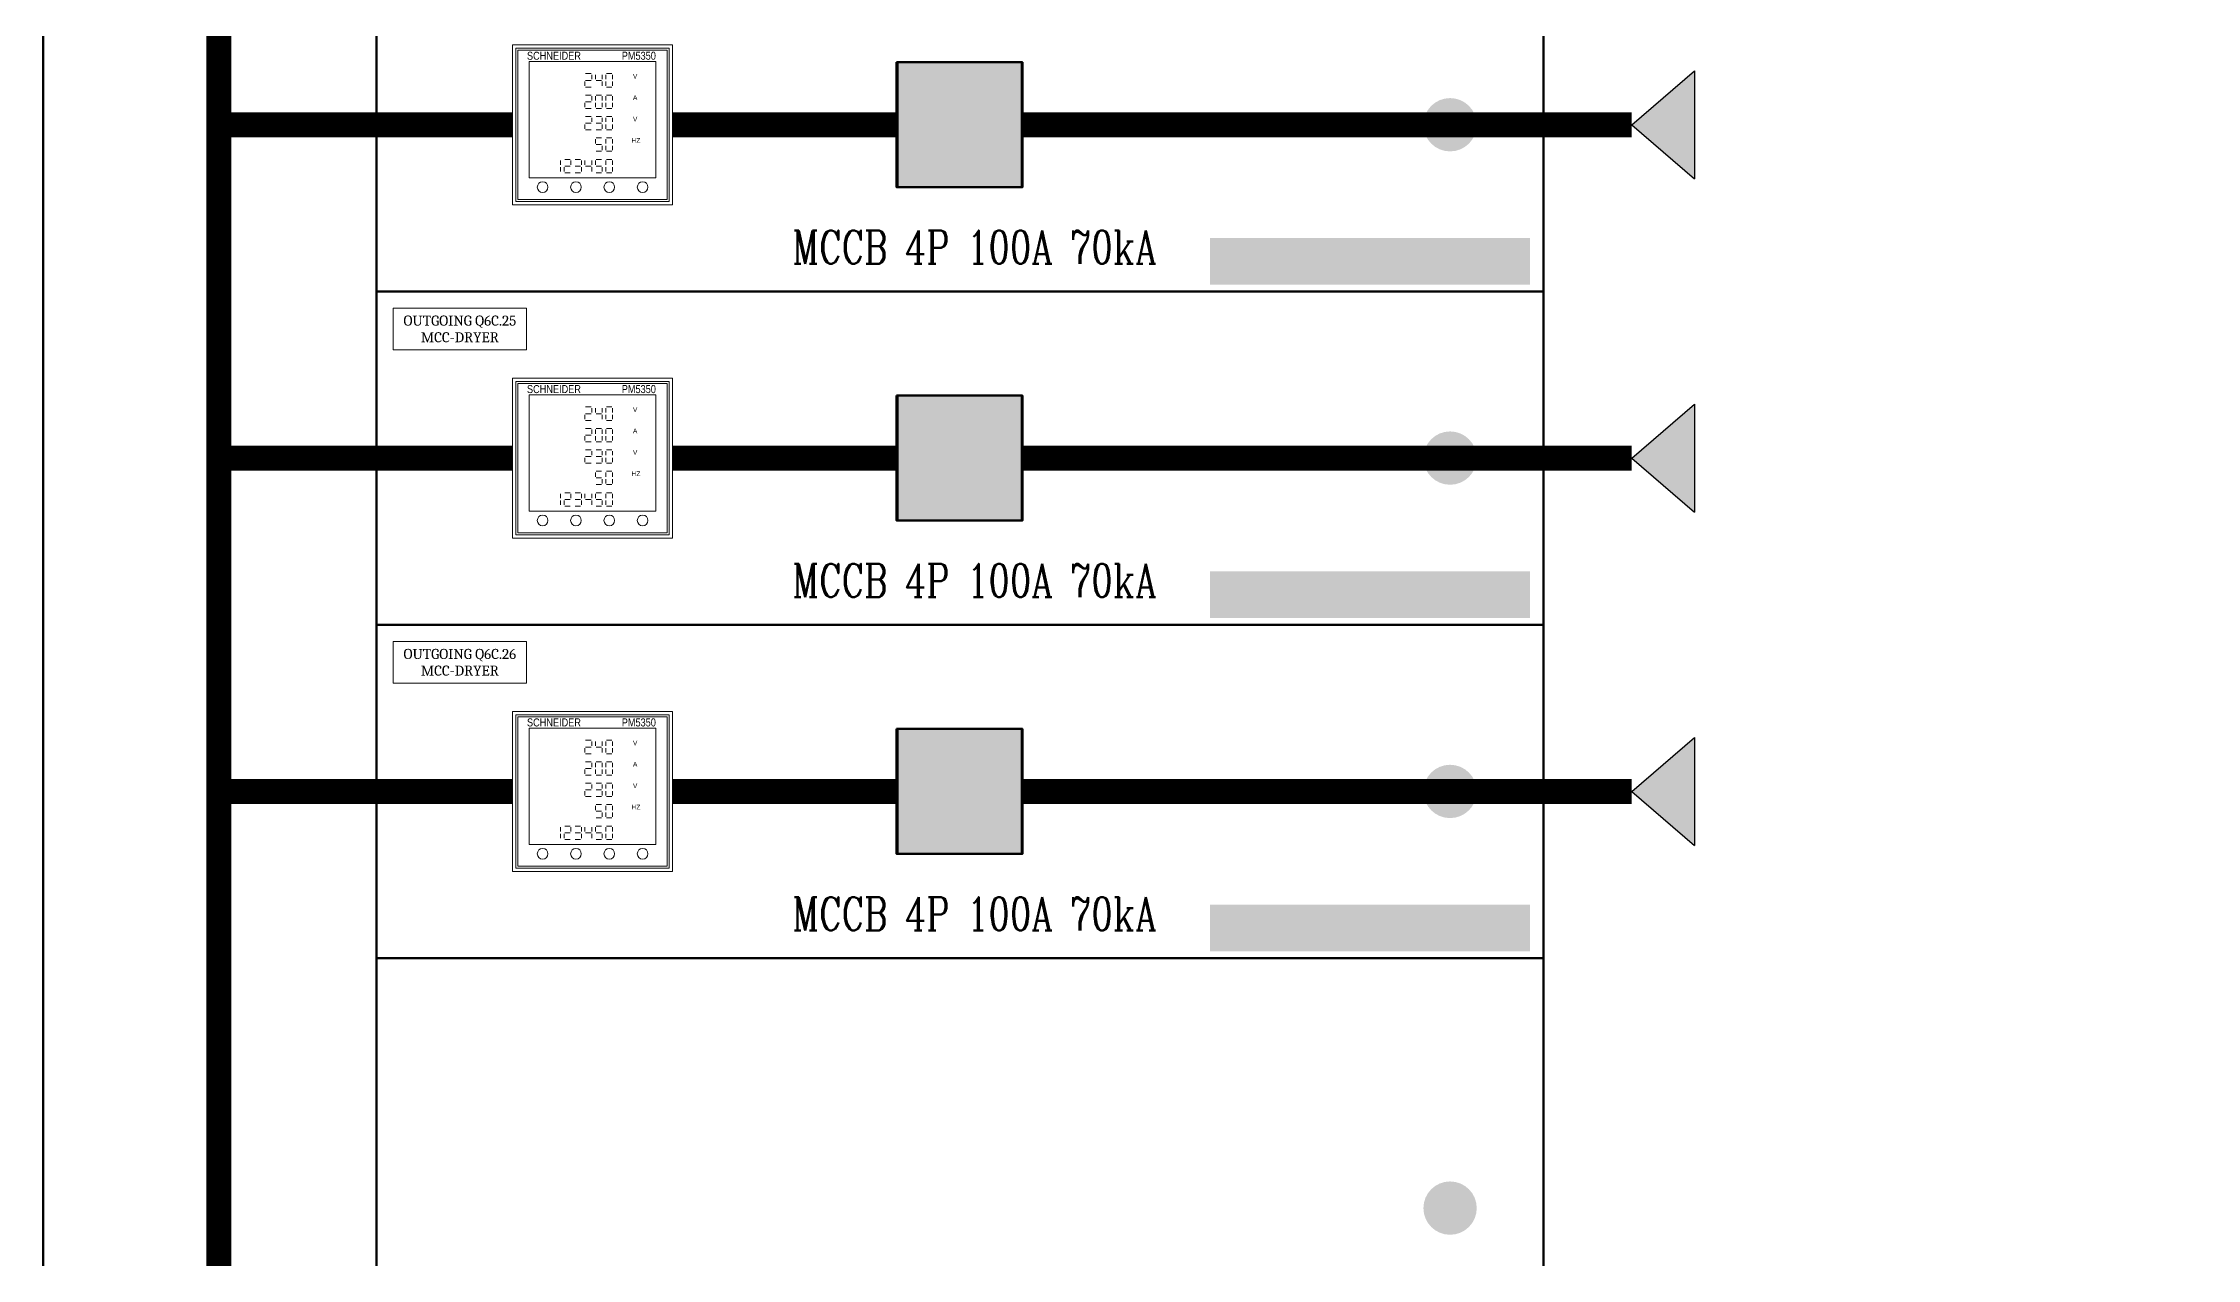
# Model space of a CAD drawing. Header units: millimetres. Extents: x -116965 to 323937, y 291661 to 566926.
# Drawn here: x -48032 to -46740, y 317258 to 317988 of the extents above; entities that cross this region are included whole.
import ezdxf
from ezdxf.enums import TextEntityAlignment as Align

# ---------------------------------------------------------------- set-up
doc = ezdxf.new("R2010")
doc.units = ezdxf.units.MM
doc.layers.get('0').update_dxf_attribs({"lineweight": 18})
doc.layers.add('BASE', color=7, linetype='Continuous', lineweight=15)
doc.layers.add('hw_Text', color=7, linetype='Continuous', lineweight=13)
doc.layers.add('C00-00-00', color=7, linetype='Continuous')
doc.layers.add('C32-AD-3C', color=7, linetype='Continuous', true_color=0x32ad3c)
doc.layers.add('C49-50-57', color=7, linetype='Continuous', true_color=0x495057)
doc.styles.add('hw_Block', font='complex.shx', dxfattribs={"width": 0.75})
doc.styles.add('hw_Block.', font='Cambria.ttf')
doc.styles.add('VnArial', font='')
doc.styles.get('VnArial').set_extended_font_data('.VnArial NarrowH')

# ---------------------------------------------------------------- blocks, each defined once
blk = doc.blocks.new('1232')
at = {"color": 7, "linetype": 'Continuous', "lineweight": 13}
for p, q in [((43.8, 78.7), (47.1, 78.7)), ((47.5, 77.9), (47.5, 75.4)), ((49.7, 77.9), (49.7, 75.4)), ((53.7, 77.9), (53.7, 75.4)), ((55.9, 77.9), (55.9, 75.4)), ((56.3, 78.7), (59.5, 78.7)), ((59.9, 77.9), (59.9, 75.4)), ((43.4, 71.4), (43.4, 73.9)), ((43.8, 74.6), (47.1, 74.6)), ((43.8, 70.6), (47.1, 70.6)), ((43.8, 65.8), (47.1, 65.8)), ((47.5, 65.1), (47.5, 62.5)), ((49.7, 65.1), (49.7, 62.5)), ((50.1, 74.6), (53.3, 74.6)), ((50.1, 65.8), (53.3, 65.8)), ((53.7, 71.4), (53.7, 73.9)), ((53.7, 65.1), (53.7, 62.5)), ((55.9, 71.4), (55.9, 73.9)), ((55.9, 65.1), (55.9, 62.5)), ((56.3, 70.6), (59.5, 70.6)), ((56.3, 65.8), (59.5, 65.8)), ((59.9, 71.4), (59.9, 73.9)), ((59.9, 65.1), (59.9, 62.5)), ((43.4, 58.5), (43.4, 61.1)), ((43.8, 61.8), (47.1, 61.8)), ((43.8, 57.8), (47.1, 57.8)), ((43.8, 53), (47.1, 53)), ((47.5, 52.2), (47.5, 49.7)), ((49.7, 58.5), (49.7, 61.1)), ((50.1, 57.8), (53.3, 57.8)), ((50.1, 53), (53.3, 53)), ((53.7, 58.5), (53.7, 61.1)), ((53.7, 52.2), (53.7, 49.7)), ((55.9, 58.5), (55.9, 61.1)), ((55.9, 52.2), (55.9, 49.7)), ((56.3, 57.8), (59.5, 57.8)), ((56.3, 53), (59.5, 53)), ((59.9, 58.5), (59.9, 61.1)), ((59.9, 52.2), (59.9, 49.7)), ((43.4, 45.6), (43.4, 48.2)), ((43.8, 48.9), (47.1, 48.9)), ((43.8, 44.9), (47.1, 44.9)), ((49.7, 39.4), (49.7, 36.8)), ((50.1, 48.9), (53.3, 48.9)), ((50.1, 44.9), (53.3, 44.9)), ((50.1, 40.1), (53.3, 40.1)), ((53.7, 45.6), (53.7, 48.2)), ((55.9, 45.6), (55.9, 48.2)), ((55.9, 39.4), (55.9, 36.8)), ((56.3, 44.9), (59.5, 44.9)), ((56.3, 40.1), (59.5, 40.1)), ((59.9, 45.6), (59.9, 48.2)), ((59.9, 39.4), (59.9, 36.8)), ((28.8, 26.5), (28.8, 23.9)), ((31.4, 27.2), (34.6, 27.2)), ((35, 26.5), (35, 23.9)), ((37.6, 27.2), (40.8, 27.2)), ((41.3, 26.5), (41.3, 23.9)), ((43.4, 26.5), (43.4, 23.9)), ((47.5, 26.5), (47.5, 23.9)), ((49.7, 26.5), (49.7, 23.9)), ((50.1, 36.1), (53.3, 36.1)), ((50.1, 32.1), (53.3, 32.1)), ((50.1, 27.2), (53.3, 27.2)), ((53.7, 32.8), (53.7, 35.4)), ((55.9, 32.8), (55.9, 35.4)), ((55.9, 26.5), (55.9, 23.9)), ((56.3, 32.1), (59.5, 32.1)), ((56.3, 27.2), (59.5, 27.2)), ((59.9, 32.8), (59.9, 35.4)), ((59.9, 26.5), (59.9, 23.9)), ((28.8, 19.9), (28.8, 22.5)), ((31, 19.9), (31, 22.5)), ((31.4, 23.2), (34.6, 23.2)), ((31.4, 19.2), (34.6, 19.2)), ((37.6, 23.2), (40.8, 23.2)), ((37.6, 19.2), (40.8, 19.2)), ((41.3, 19.9), (41.3, 22.5)), ((43.8, 23.2), (47.1, 23.2)), ((47.5, 19.9), (47.5, 22.5)), ((50.1, 23.2), (53.3, 23.2)), ((50.1, 19.2), (53.3, 19.2)), ((53.7, 19.9), (53.7, 22.5)), ((55.9, 19.9), (55.9, 22.5)), ((56.3, 19.2), (59.5, 19.2)), ((59.9, 19.9), (59.9, 22.5))]:
    blk.add_line(p, q, dxfattribs=at)
at = {"layer": 'BASE', "lineweight": 13}
for points in [[(96, 0), (0, 0), (0, 96), (96, 96)], [(3.2, 3.2), (92.8, 3.2), (92.8, 92.8), (3.2, 92.8)], [(10, 16.1), (86, 16.1), (86, 86), (10, 86)]]:
    blk.add_lwpolyline(points, close=True, dxfattribs=at)
at = {"layer": 'BASE', "color": 3, "lineweight": 13}
blk.add_lwpolyline([(2, 2), (94, 2), (94, 94), (2, 94)], close=True, dxfattribs=at)
at = {"layer": 'BASE', "lineweight": 13}
for centre in [(18, 10.6), (38, 10.6), (58, 10.6), (78, 10.6)]:
    blk.add_circle(centre, 3.2, dxfattribs=at)
at = {"layer": 'hw_Text', "lineweight": 13, "style": 'VnArial'}
for s, height, p in [('Schneider', 4.8, (24.8, 89.4)), ('V', 2.88, (73.5, 77.1)), ('A', 2.88, (73.5, 64.3)), ('V', 2.88, (73.5, 51.4)), ('Hz', 2.88, (74, 38.6))]:
    blk.add_text(s, height=height, rotation=360, dxfattribs=at).set_placement(p, align=Align.MIDDLE_CENTER)
at = {"layer": 'hw_Text', "color": 1, "lineweight": 13, "style": 'VnArial'}
blk.add_text('PM5350', height=4.8, rotation=360, dxfattribs=at).set_placement((75.7, 89.4), align=Align.MIDDLE_CENTER)
blk = doc.blocks.new('Load Outgoingx')
at = {"color": 0, "lineweight": 5, "ltscale": 0.7}
blk.add_lwpolyline([(10, -10), (10, -35), (90, -35), (90, -10)], close=True, dxfattribs=at)
at = {"color": 0, "lineweight": 5, "style": 'hw_Block.'}
for tag, p in [('LINE2', (50, -27.5)), ('LINE1', (50, -17.5))]:
    blk.add_attdef(tag, text='', height=6, dxfattribs=at).set_placement(p, align=Align.MIDDLE_CENTER)

msp = doc.modelspace()

# ---------------------------------------------------------------- hatches: boundary and pattern name
at = {"lineweight": -3, "ltscale": 5}
h = msp.add_hatch(color=1, dxfattribs=at)
h.dxf.hatch_style = 1
h.paths.add_polyline_path([(-47041.493009, 317906.180324), (-47041.493009, 317970.929007), (-47079.05941, 317938.554665)])
h = msp.add_hatch(color=1, dxfattribs=at)
h.dxf.hatch_style = 1
h.paths.add_polyline_path([(-47041.493009, 317706.208243), (-47041.493009, 317770.956926), (-47079.05941, 317738.582585)])
h = msp.add_hatch(color=1, dxfattribs=at)
h.dxf.hatch_style = 1
h.paths.add_polyline_path([(-47041.493009, 317506.236158), (-47041.493009, 317570.984842), (-47079.05941, 317538.6105)])
at = {"layer": 'C00-00-00'}
h = msp.add_hatch(color=256, dxfattribs=at)
edge = h.paths.add_edge_path()
edge.add_arc((-47482.457164, 317938.554667), 27.496163, 0, 360)
h = msp.add_hatch(color=256, dxfattribs=at)
edge = h.paths.add_edge_path()
edge.add_arc((-47482.457164, 317938.554667), 27.496163, 0, 360)
h = msp.add_hatch(color=256, dxfattribs=at)
h.dxf.hatch_style = 2
h.paths.add_polyline_path([(-47514.952626, 317946.05362), (-47449.961702, 317946.05362), (-47449.961702, 317931.055714), (-47514.952626, 317931.055714)])
h = msp.add_hatch(color=256, dxfattribs=at)
edge = h.paths.add_edge_path()
edge.add_arc((-47188.015302, 317938.554667), 15.997765, 0, 360)
h = msp.add_hatch(color=256, dxfattribs=at)
h.dxf.hatch_style = 2
h.paths.add_polyline_path([(-47331.995202, 317870.564158), (-47140.022002, 317870.564158), (-47140.022002, 317842.568067), (-47331.995202, 317842.568067)])
h = msp.add_hatch(color=256, dxfattribs=at)
edge = h.paths.add_edge_path()
edge.add_arc((-47482.457164, 317738.582586), 27.496163, 0, 360)
h = msp.add_hatch(color=256, dxfattribs=at)
edge = h.paths.add_edge_path()
edge.add_arc((-47482.457164, 317738.582586), 27.496163, 0, 360)
h = msp.add_hatch(color=256, dxfattribs=at)
edge = h.paths.add_edge_path()
edge.add_arc((-47188.015302, 317738.582583), 15.997765, 0, 360)
h = msp.add_hatch(color=256, dxfattribs=at)
h.dxf.hatch_style = 2
h.paths.add_polyline_path([(-47514.952626, 317746.08154), (-47449.961702, 317746.08154), (-47449.961702, 317731.083633), (-47514.952626, 317731.083633)])
h = msp.add_hatch(color=256, dxfattribs=at)
h.dxf.hatch_style = 2
h.paths.add_polyline_path([(-47331.995202, 317670.592077), (-47140.022002, 317670.592077), (-47140.022002, 317642.595983), (-47331.995202, 317642.595983)])
h = msp.add_hatch(color=256, dxfattribs=at)
edge = h.paths.add_edge_path()
edge.add_arc((-47482.457164, 317538.610502), 27.496163, 0, 360)
h = msp.add_hatch(color=256, dxfattribs=at)
edge = h.paths.add_edge_path()
edge.add_arc((-47482.457164, 317538.610502), 27.496163, 0, 360)
h = msp.add_hatch(color=256, dxfattribs=at)
h.dxf.hatch_style = 2
h.paths.add_polyline_path([(-47514.952626, 317546.109455), (-47449.961702, 317546.109455), (-47449.961702, 317531.111549), (-47514.952626, 317531.111549)])
h = msp.add_hatch(color=256, dxfattribs=at)
edge = h.paths.add_edge_path()
edge.add_arc((-47188.015302, 317538.610502), 15.997765, 0, 360)
h = msp.add_hatch(color=256, dxfattribs=at)
h.dxf.hatch_style = 2
h.paths.add_polyline_path([(-47331.995202, 317470.619992), (-47140.022002, 317470.619992), (-47140.022002, 317442.623902), (-47331.995202, 317442.623902)])
h = msp.add_hatch(color=256, dxfattribs=at)
edge = h.paths.add_edge_path()
edge.add_arc((-47188.015302, 317288.645395), 15.997765, 0, 360)
at = {"layer": 'C32-AD-3C'}
h = msp.add_hatch(color=256, dxfattribs=at)
h.dxf.hatch_style = 2
h.paths.add_polyline_path([(-47504.954023, 317926.056411), (-47489.956117, 317926.056411), (-47489.956117, 317901.059902), (-47504.954023, 317901.059902)])
h = msp.add_hatch(color=256, dxfattribs=at)
h.dxf.hatch_style = 2
h.paths.add_polyline_path([(-47504.954023, 317926.056411), (-47489.956117, 317926.056411), (-47489.956117, 317901.059902), (-47504.954023, 317901.059902)])
h = msp.add_hatch(color=256, dxfattribs=at)
h.dxf.hatch_style = 2
h.paths.add_polyline_path([(-47504.954023, 317726.08433), (-47489.956117, 317726.08433), (-47489.956117, 317701.087821), (-47504.954023, 317701.087821)])
h = msp.add_hatch(color=256, dxfattribs=at)
h.dxf.hatch_style = 2
h.paths.add_polyline_path([(-47504.954023, 317726.08433), (-47489.956117, 317726.08433), (-47489.956117, 317701.087821), (-47504.954023, 317701.087821)])
h = msp.add_hatch(color=256, dxfattribs=at)
h.dxf.hatch_style = 2
h.paths.add_polyline_path([(-47504.954023, 317526.112245), (-47489.956117, 317526.112245), (-47489.956117, 317501.115736), (-47504.954023, 317501.115736)])
h = msp.add_hatch(color=256, dxfattribs=at)
h.dxf.hatch_style = 2
h.paths.add_polyline_path([(-47504.954023, 317526.112245), (-47489.956117, 317526.112245), (-47489.956117, 317501.115736), (-47504.954023, 317501.115736)])
at = {"layer": 'C49-50-57'}
h = msp.add_hatch(color=256, dxfattribs=at)
h.dxf.hatch_style = 2
h.paths.add_polyline_path([(-47519.951929, 317976.049433), (-47444.962398, 317976.049433), (-47444.962398, 317901.059902), (-47519.951929, 317901.059902)])
h = msp.add_hatch(color=256, dxfattribs=at)
h.dxf.hatch_style = 2
h.paths.add_polyline_path([(-47519.951929, 317976.049433), (-47444.962398, 317976.049433), (-47444.962398, 317901.059902), (-47519.951929, 317901.059902)])
h = msp.add_hatch(color=256, dxfattribs=at)
h.dxf.hatch_style = 2
h.paths.add_polyline_path([(-47519.951929, 317776.077352), (-47444.962398, 317776.077352), (-47444.962398, 317701.087821), (-47519.951929, 317701.087821)])
h = msp.add_hatch(color=256, dxfattribs=at)
h.dxf.hatch_style = 2
h.paths.add_polyline_path([(-47519.951929, 317776.077352), (-47444.962398, 317776.077352), (-47444.962398, 317701.087821), (-47519.951929, 317701.087821)])
h = msp.add_hatch(color=256, dxfattribs=at)
h.dxf.hatch_style = 2
h.paths.add_polyline_path([(-47519.951929, 317576.105268), (-47444.962398, 317576.105268), (-47444.962398, 317501.115736), (-47519.951929, 317501.115736)])
h = msp.add_hatch(color=256, dxfattribs=at)
h.dxf.hatch_style = 2
h.paths.add_polyline_path([(-47519.951929, 317576.105268), (-47444.962398, 317576.105268), (-47444.962398, 317501.115736), (-47519.951929, 317501.115736)])

# ---------------------------------------------------------------- linework, layer by layer
at = {"lineweight": -3, "ltscale": 5}
for p, q in [((-47079.05941, 317938.554665), (-47041.493009, 317970.929007)), ((-47041.493009, 317970.929007), (-47041.493009, 317906.180324)), ((-47079.05941, 317938.554665), (-47041.493009, 317906.180324)), ((-47079.05941, 317738.582585), (-47041.493009, 317770.956926)), ((-47041.493009, 317770.956926), (-47041.493009, 317706.208243)), ((-47079.05941, 317738.582585), (-47041.493009, 317706.208243)), ((-47079.05941, 317538.6105), (-47041.493009, 317570.984842)), ((-47041.493009, 317570.984842), (-47041.493009, 317506.236158)), ((-47079.05941, 317538.6105), (-47041.493009, 317506.236158))]:
    msp.add_line(p, q, dxfattribs=at)
at = {"color": 1, "lineweight": -3, "ltscale": 5, "const_width": 15}
for points in [[(-47926.564734, 316738.722167), (-47926.564734, 318638.456958)], [(-47750.286854, 317938.554667), (-47926.564734, 317938.554667)], [(-47519.951929, 317938.554667), (-47654.286854, 317938.554667)], [(-47444.962398, 317938.554667), (-47305.565113, 317938.554667)], [(-47444.962398, 317938.554665), (-47079.05941, 317938.554665)], [(-47750.286854, 317738.582586), (-47926.564734, 317738.582586)], [(-47519.951929, 317738.582586), (-47654.286854, 317738.582586)], [(-47444.962398, 317738.582586), (-47305.565113, 317738.582586)], [(-47444.962398, 317738.582585), (-47079.05941, 317738.582585)], [(-47750.286854, 317538.610502), (-47926.564734, 317538.610502)], [(-47519.951929, 317538.610502), (-47654.286854, 317538.610502)], [(-47444.962398, 317538.610502), (-47305.565113, 317538.610502)], [(-47444.962398, 317538.6105), (-47079.05941, 317538.6105)]]:
    msp.add_lwpolyline(points, dxfattribs=at)
at = {"layer": 'C00-00-00', "lineweight": 211}
msp.add_lwpolyline([(-47831.925407, 318738.443002), (-47132.023117, 318738.443002), (-47132.023117, 316538.750083), (-47831.925407, 316538.750083)], close=True, dxfattribs=at)
at = {"layer": 'C00-00-00', "lineweight": 100}
for points in [[(-48031.897492, 318638.456958), (-47831.925407, 318638.456958), (-47831.925407, 316638.736127), (-48031.897492, 316638.736127)], [(-47132.023117, 318638.456958), (-46732.078952, 318638.456958), (-46732.078952, 316638.736127), (-47132.023117, 316638.736127)], [(-47831.925407, 318038.540708), (-47132.023117, 318038.540708), (-47132.023117, 317838.568627), (-47831.925407, 317838.568627)], [(-47831.925407, 317838.568627), (-47132.023117, 317838.568627), (-47132.023117, 317638.596542), (-47831.925407, 317638.596542)], [(-47831.925407, 317638.596542), (-47132.023117, 317638.596542), (-47132.023117, 317438.624458), (-47831.925407, 317438.624458)], [(-47831.925407, 317438.624458), (-47132.023117, 317438.624458), (-47132.023117, 317138.666333), (-47831.925407, 317138.666333)]]:
    msp.add_lwpolyline(points, close=True, dxfattribs=at)
at = {"layer": 'C00-00-00', "lineweight": 50}
for points in [[(-47519.951929, 317976.049433), (-47444.962398, 317976.049433), (-47444.962398, 317901.059902), (-47519.951929, 317901.059902)], [(-47519.469028, 317976.049433), (-47444.479497, 317976.049433), (-47444.479497, 317901.059902), (-47519.469028, 317901.059902)], [(-47519.951929, 317776.077352), (-47444.962398, 317776.077352), (-47444.962398, 317701.087821), (-47519.951929, 317701.087821)], [(-47519.469028, 317776.077352), (-47444.479497, 317776.077352), (-47444.479497, 317701.087821), (-47519.469028, 317701.087821)], [(-47519.951929, 317576.105268), (-47444.962398, 317576.105268), (-47444.962398, 317501.115736), (-47519.951929, 317501.115736)], [(-47519.469028, 317576.105269), (-47444.479497, 317576.105269), (-47444.479497, 317501.115738), (-47519.469028, 317501.115738)]]:
    msp.add_lwpolyline(points, close=True, dxfattribs=at)

# ---------------------------------------------------------------- block references
for p in [(-47750.286854, 317890.554667), (-47750.286854, 317690.582586), (-47750.286854, 317490.610502)]:
    msp.add_blockref('1232', p)
at = {"lineweight": -3}
for p, values in [((-47831.925407, 317838.568627), {'LINE2': 'MCC-DRYER', 'LINE1': 'OUTGOING Q6C.25'}), ((-47831.925407, 317638.596542), {'LINE2': 'MCC-DRYER', 'LINE1': 'OUTGOING Q6C.26'})]:
    msp.add_blockref('Load Outgoingx', p, dxfattribs=at).add_auto_attribs(values)

# ---------------------------------------------------------------- texts
at = {"color": 2, "char_height": 20, "attachment_point": 5, "style": 'hw_Block'}
for insert in [(-47473.253772, 317865.177812), (-47473.253772, 317665.205728), (-47473.253772, 317465.233643)]:
    msp.add_mtext_dynamic_manual_height_columns('MCCB 4P 100A 70kA', width=280.32785492, gutter_width=12.5, heights=[0], dxfattribs=dict(at, insert=insert))

doc.saveas('drawing.dxf')
